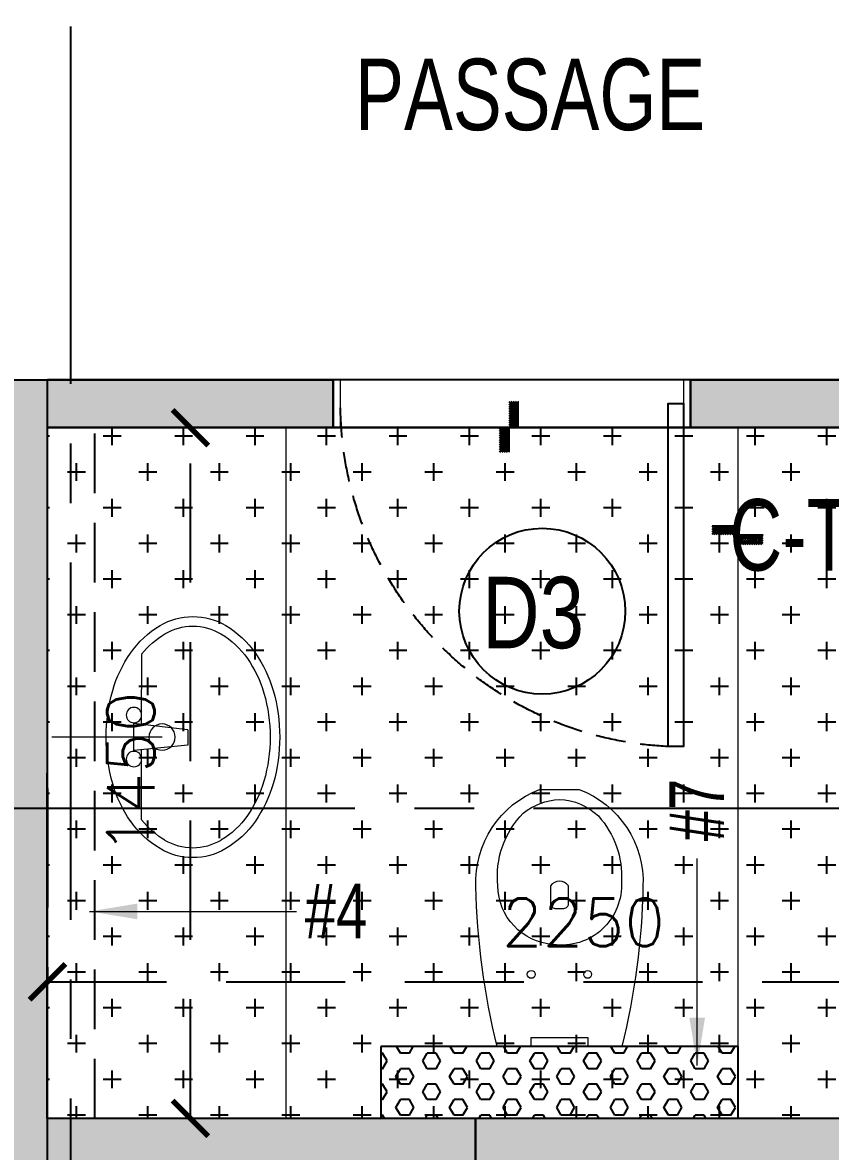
# Model space of a CAD drawing. Header units: millimetres. Extents: x 1180970 to 1231451, y -5737889 to -5695638.
# Drawn here: x 1209801 to 1211496, y -5707920 to -5705550 of the extents above; entities that cross this region are included whole.
import ezdxf
from ezdxf.enums import TextEntityAlignment as Align

# ---------------------------------------------------------------- set-up
doc = ezdxf.new("R2010")
doc.units = ezdxf.units.MM
doc.header["$LTSCALE"] = 1000
doc.header["$MEASUREMENT"] = 0
for name, pattern in [('2BHK-A - BACK$0$AUDIT_D_120904163729-0', [0]), ('2BHK-A - BACK$1$( Hidden )', [0.375, 0.25, -0.125]), ('2BHK-A - BACK$2$HIDDEN', [0.375, 0.25, -0.125]), ('AUDIT_D_120904163729-0', [0]), ('T8(T9 IS SIMILAR) - GROUND FLOOR - DIMENSION & TEXTING$0$HIDDEN', [0.375, 0.25, -0.125]), ('T8_REFUGE COLUMNS$0$CENTER2', [1.125, 0.75, -0.125, 0.125, -0.125])]:
    doc.linetypes.add(name, pattern=pattern)
doc.layers.get('0').update_dxf_attribs({"linetype": 'AUDIT_D_120904163729-0'})
for name, color, linetype in [('2BHK-A - BACK$0$A-HATCH -160', 251, '2BHK-A - BACK$0$AUDIT_D_120904163729-0'), ('2BHK-A - BACK$0$a-tile drop', 3, 'Continuous'), ('2BHK-A - BACK$0$APT PLANS-typ$0$TILEDROP', 3, 'Continuous'), ('2BHK-A - BACK$1$A-TOI SUNK 50MM', 8, 'Continuous'), ('2BHK-A - BACK$1$LEDGE WALL', 5, 'Continuous'), ('COL', 3, 'Continuous'), ('T8(T9 IS SIMILAR) - GROUND FLOOR - DIMENSION & TEXTING$0$A-DIMENSIONS', 2, 'T8(T9 IS SIMILAR) - GROUND FLOOR - DIMENSION & TEXTING$0$HIDDEN'), ('T8(T9 IS SIMILAR) - GROUND FLOOR - DIMENSION & TEXTING$0$a-window-no', 125, 'Continuous'), ('T8_REFUGE COLUMNS$0$A-CENTERLINE', 193, 'T8_REFUGE COLUMNS$0$CENTER2'), ('T8_REFUGE COLUMNS$0$A-RCC COLS', 3, 'Continuous')]:
    doc.layers.add(name, color=color, linetype=linetype)
for name, color, linetype, lineweight in [('2BHK-A - BACK$1$A-WALL- 160', 6, 'Continuous', 30), ('2BHK-A - BACK$2$a-TOI-fixtures', 251, 'Continuous', 0), ('D&W', 8, 'Continuous', 25), ('T8(T9 IS SIMILAR) - GROUND FLOOR - DIMENSION & TEXTING$0$a-Text', 4, 'Continuous', 0), ('T8(T9 IS SIMILAR) - GROUND FLOOR - DIMENSION & TEXTING$0$R0-18-10-2014-T1-1st Podium Floor Plan$0$Text', 2, 'Continuous', 0), ('T8(T9 IS SIMILAR) - GROUND FLOOR$0$D&W', 8, 'Continuous', 25)]:
    doc.layers.add(name, color=color, linetype=linetype, lineweight=lineweight)
doc.layers.add('T8_REFUGE COLUMNS$0$COL-HATCH', color=7, linetype='Continuous', lineweight=25, true_color=0xa3a3a3)
doc.styles.add('T8(T9 IS SIMILAR) - GROUND FLOOR - DIMENSION & TEXTING$0$ARIAL ARROW', font='swisscl.ttf')
doc.styles.add('T8(T9 IS SIMILAR) - GROUND FLOOR - DIMENSION & TEXTING$0$LODHA STANDERD', font='sanss___.ttf')
doc.styles.add('T8(T9 IS SIMILAR) - GROUND FLOOR - DIMENSION & TEXTING$0$Romans 1', font='romans.shx', dxfattribs={"height": 100})
doc.styles.add('T8(T9 IS SIMILAR) - GROUND FLOOR - DIMENSION & TEXTING$0$Tahoma', font='tahoma.ttf')
doc.dimstyles.new('T8(T9 IS SIMILAR) - GROUND FLOOR - DIMENSION & TEXTING$0$ALPINE S', dxfattribs={"dimscale": 0, "dimtxt": 100, "dimasz": 75, "dimexe": 0, "dimexo": 0, "dimgap": 75, "dimtad": 1, "dimdec": 0, "dimzin": 0, "dimdsep": 46, "dimtxsty": 'T8(T9 IS SIMILAR) - GROUND FLOOR - DIMENSION & TEXTING$0$Romans 1', "dimblk": 'T8(T9 IS SIMILAR) - GROUND FLOOR - DIMENSION & TEXTING$0$_ArchTick', "dimcen": 0.09, "dimclrd": 256, "dimclre": 256, "dimclrt": 7, "dimadec": 0, "dimazin": 0, "dimtfac": 1, "dimtdec": 0, "dimtofl": 0, "dimtmove": 1, "dimatfit": 0, "dimldrblk": 'T8(T9 IS SIMILAR) - GROUND FLOOR - DIMENSION & TEXTING$0$_Open90', "dimfxl": 1, "dimtolj": 1, "dimtzin": 0, "dimarcsym": 0})
doc.dimstyles.new('T8(T9 IS SIMILAR) - GROUND FLOOR - DIMENSION & TEXTING$0$SAMATA STD', dxfattribs={"dimtxt": 100, "dimasz": 50, "dimexe": 50, "dimexo": 50, "dimgap": 10, "dimtad": 0, "dimdec": 0, "dimrnd": 5, "dimzin": 0, "dimdsep": 46, "dimtxsty": 'T8(T9 IS SIMILAR) - GROUND FLOOR - DIMENSION & TEXTING$0$Tahoma', "dimblk": 'T8(T9 IS SIMILAR) - GROUND FLOOR - DIMENSION & TEXTING$0$_Origin2', "dimcen": -50, "dimdle": 50, "dimclrd": 7, "dimclre": 7, "dimclrt": 7, "dimadec": 0, "dimazin": 0, "dimtfac": 1, "dimtdec": 0, "dimtmove": 1, "dimatfit": 3, "dimfxl": 150, "dimtfill": 1, "dimtolj": 1, "dimtzin": 0, "dimlwd": -1, "dimlwe": -1, "dimarcsym": 0})

# ---------------------------------------------------------------- blocks, each defined once
blk = doc.blocks.new('2BHK-A - BACK$0$TILE DROP -x')
at = {"layer": '2BHK-A - BACK$0$APT PLANS-typ$0$TILEDROP'}
h = blk.add_hatch(dxfattribs=at)
h.set_pattern_fill('ACET-2D-ANSI31', color=8, scale=27, angle=90, style=0)
h.set_pattern_definition([(135, (583590.9237, -2384968.1492), (-2.3864853865, -2.3864853865), [])])
h.paths.add_polyline_path([(-58303, -19205.9), (-58303, -19151.2), (-58284.2, -19151.2), (-58284.2, -19205.9)])
edge = h.paths.add_edge_path()
edge.add_line((-58303, -19258.5), (-58323.9, -19258.5))
edge.add_line((-58303, -19205.9), (-58303, -19258.5))
edge.add_line((-58323.7, -19205.9), (-58303, -19205.9))
edge.add_line((-58323.7, -19258.5), (-58323.7, -19205.9))
at = {"layer": '2BHK-A - BACK$0$APT PLANS-typ$0$TILEDROP', "color": 1}
blk.add_line((-58252, -19205.9), (-58336, -19205.9), dxfattribs=at)
at = {"layer": '2BHK-A - BACK$0$APT PLANS-typ$0$TILEDROP', "color": 20, "const_width": 3}
for points in [[(-58284.2, -19205.9), (-58284.2, -19151.2)], [(-58303, -19258.5), (-58303, -19205.9)], [(-58303, -19205.9), (-58284.2, -19205.9)]]:
    blk.add_lwpolyline(points, dxfattribs=at)
blk = doc.blocks.new('2BHK-A - BACK$0$WB1')
at = {"color": 0, "linetype": 'ByBlock', "ltscale": 1000}
for p, q in [((190074.4, -1779394.5), (190063, -1779507.9)), ((190106.8, -1779394.5), (190119.9, -1779507.9)), ((189917.5, -1779491.7), (190064.6, -1779491.7)), ((190118, -1779491.7), (190265.4, -1779491.7)), ((190061.5, -1779507.9), (190121.4, -1779507.9))]:
    blk.add_line(p, q, dxfattribs=at)
at = {"color": 0, "linetype": 'ByBlock'}
blk.add_line((190106.8, -1779394.5), (190074.4, -1779394.5), dxfattribs=at)
for centre, major_axis, start_param, end_param in [((190067.1, -1779471.3), (-69.6, 256.7), 0.015739, 0.342992), ((190091.4, -1779555.7), (-92.6, 341.5), 6.018375, 6.298924), ((190091.4, -1779555.7), (-87.3, 322), 6.018375, 6.298924), ((190091.4, -1779555.7), (-92.6, 341.5), 5.737826, 6.018375), ((190091.4, -1779555.7), (-87.3, 322), 5.737826, 6.018375), ((190115.8, -1779471.3), (-69.6, 256.7), 5.410573, 5.737826), ((190067.1, -1779471.3), (-64.3, 237.2), 0.015739, 0.342992), ((190115.8, -1779471.3), (-64.3, 237.2), 5.410573, 5.737826), ((190030, -1779417.8), (-52.6, 193.9), 0.342992, 0.768932), ((190030, -1779417.8), (-47.3, 174.4), 0.342992, 0.768932), ((190152.9, -1779417.8), (-47.3, 174.4), 4.984633, 5.410573), ((190152.9, -1779417.8), (-52.6, 193.9), 4.984633, 5.410573), ((189973.2, -1779384.1), (-35.3, 130.2), 0.768932, 1.305986), ((190209.6, -1779384.1), (-35.3, 130.2), 4.447579, 4.984633), ((189973.2, -1779384.1), (-30, 110.7), 0.768932, 1.305986), ((190209.6, -1779384.1), (-30, 110.7), 4.447579, 4.984633), ((189973.2, -1779384.1), (-35.3, 130.2), 1.305986, 1.84304), ((189973.2, -1779384.1), (-30, 110.7), 1.305986, 1.84304), ((190209.6, -1779384.1), (-30, 110.7), 3.910525, 4.447579), ((190209.6, -1779384.1), (-35.3, 130.2), 3.910525, 4.447579), ((190030, -1779350.3), (-52.6, 193.9), 1.84304, 2.268981), ((190030, -1779350.3), (-47.3, 174.4), 1.84304, 2.20494), ((190152.9, -1779350.3), (-47.3, 174.4), 3.548625, 3.910525), ((190152.9, -1779350.3), (-52.6, 193.9), 3.484585, 3.910525), ((190045.3, -1779507.9), (-4.2, 15.6), 6.018375, 12.30156), ((190137.6, -1779507.9), (-4.2, 15.6), 6.018375, 12.30156), ((190067.1, -1779296.9), (-69.6, 256.7), 2.268981, 2.596234), ((190115.8, -1779296.9), (-69.6, 256.7), 3.157331, 3.484585), ((190091.4, -1779212.5), (-92.6, 341.5), 2.596234, 2.876783), ((190091.4, -1779212.5), (-92.6, 341.5), 2.876783, 3.157331)]:
    blk.add_ellipse(centre, major_axis=major_axis, ratio=1, start_param=start_param, end_param=end_param, dxfattribs=at)
blk = doc.blocks.new('2BHK-A - BACK$0$EWC 1-flat-3')
at = {"color": 0, "linetype": 'ByBlock', "ltscale": 1.5}
blk.add_line((130.9, 0), (-130.9, 0), dxfattribs=at)
for points in [[(-130.9, 0, -0.055103), (-175.3, 336.2, -0.321827), (-41.6, 540), (41.6, 540, -0.321827), (175.3, 336.2, -0.055103), (130.9, 0, -27.681239)], [(-13.2, 214.3, -0.391448), (-129.3, 337.7, -0.224585), (-76.1, 489.9, -0.160675), (0, 518.7, -0.183016), (81.6, 484.1, -0.201424), (130, 346.4, -0.474507), (-13.2, 214.3, -2.927417)], [(-9.5, 290.2), (9.5, 290.2, 0.414214), (18.9, 299.7), (18.9, 337.6, 0.5), (-18.9, 337.6), (-18.9, 299.7, 0.414214), (-9.5, 290.2, 0.530498)]]:
    blk.add_lwpolyline(points, format="xyb", dxfattribs=at)
at = {"color": 0, "linetype": 'ByBlock'}
blk.add_lwpolyline([(-59.2, 0), (-59.2, 18.9), (59.2, 18.9), (59.2, 0)], close=True, dxfattribs=at)
at = {"color": 0, "linetype": 'ByBlock', "ltscale": 1.5}
for centre in [(-59.2, 151.6), (59.2, 151.6)]:
    blk.add_circle(centre, 8.31, dxfattribs=at)
blk = doc.blocks.new('2BHK-A - BACK')
at = {"layer": '2BHK-A - BACK$0$A-HATCH -160', "linetype": 'ByBlock'}
h = blk.add_hatch(dxfattribs=at)
h.set_pattern_fill('ZIGZAG', color=256, scale=250)
h.set_pattern_definition([(9e-15, (-0.22, 0.45), (31.25, 31.25), [31.25, -31.25]), (90, (31.03, 0.45), (-31.25, 31.25), [31.25, -31.25])])
h.paths.add_polyline_path([(1196642.1, -5706299.9), (1198342.2, -5706299.9), (1198342.2, -5706399.9), (1196642.1, -5706399.9)])
h.paths.add_polyline_path([(1199382.6, -5705299.9), (1199382.6, -5705199.9), (1201592.2, -5705199.9), (1201592.2, -5705299.9), (1200442.1, -5705299.9), (1200442.1, -5705399.9), (1200342.1, -5705399.9), (1200342.1, -5705299.9)])
h.paths.add_polyline_path([(1200442.1, -5706399.9), (1201341.8, -5706399.9), (1201341.8, -5706299.9), (1200442.1, -5706299.9)])
h.paths.add_polyline_path([(1202091.8, -5706299.9), (1202691.8, -5706299.9), (1202691.8, -5706399.9), (1202091.8, -5706399.9)])
h.paths.add_polyline_path([(1204892.1, -5708749.5), (1204992.1, -5708749.5), (1204992.1, -5707999.9), (1204892.1, -5707999.9)])
h.paths.add_polyline_path([(1204892.1, -5709649.5), (1204992.1, -5709649.5), (1204992.1, -5710549.5), (1204892.1, -5710549.5)])
h.paths.add_polyline_path([(1200142, -5708600.5), (1200257, -5708600.5), (1200257.1, -5708700.5), (1200042, -5708700.5), (1200042, -5708099.9), (1200142, -5708099.9)])
h.paths.add_polyline_path([(1202792.1, -5701189.9), (1203427.1, -5701189.9), (1203427.1, -5701089.9), (1202792.1, -5701089.9)])
h = blk.add_hatch(dxfattribs=at)
h.set_pattern_fill('HEX', color=256, scale=150)
h.paths.add_polyline_path([(1201792.1, -5707850.3), (1201992.1, -5707850.3), (1201992.1, -5707699.6), (1201242.1, -5707699.6), (1201242.1, -5707849.9), (1201792.1, -5707849.9)])
at = {"layer": '2BHK-A - BACK$1$A-TOI SUNK 50MM'}
h = blk.add_hatch(dxfattribs=at)
h.set_pattern_fill('CROSS', color=256, scale=300, style=0)
h.set_pattern_definition([(9e-15, (54492.616, 14881.46), (75, 75), [37.5, -112.5]), (90, (54511.366, 14862.71), (-75, 75), [37.5, -112.5])])
h.paths.add_polyline_path([(1196642.1, -5706399.9), (1199092.2, -5706399.9), (1199092.2, -5707849.9), (1196642.1, -5707849.9)])
h.paths.add_polyline_path([(1202691.8, -5706399.9), (1200442.1, -5706399.9), (1200442.1, -5707850.3), (1202692.3, -5707850.3)])
at = {"elevation": 0.6}
blk.add_lwpolyline([(1201356.8, -5706349.9), (1201356.8, -5707069.9), (1201389, -5707069.9), (1201389, -5706349.9)], close=True, dxfattribs=at)
at = {"color": 0, "linetype": '2BHK-A - BACK$1$( Hidden )', "ltscale": 0.25}
blk.add_arc((1201355.7, -5706349.4, 0.6), 721.1, 272.373, 359.9653, dxfattribs=at)
at = {"layer": '2BHK-A - BACK$1$A-TOI SUNK 50MM'}
for p, q in [((1201341.8, -5706299.9), (1202091.8, -5706299.9)), ((1201341.8, -5706399.9), (1202091.8, -5706399.9))]:
    blk.add_line(p, q, dxfattribs=at)
blk.add_lwpolyline([(1202691.8, -5706399.9), (1200442.1, -5706399.9), (1200442.1, -5707850.3), (1202692.3, -5707850.3)], close=True, dxfattribs=at)
at = {"layer": '2BHK-A - BACK$1$A-WALL- 160', "linetype": 'ByBlock'}
for p, q in [((1200282.1, -5706299.9), (1201341.8, -5706299.9)), ((1201341.8, -5706299.9), (1201341.8, -5706399.9)), ((1202091.8, -5706299.9), (1202691.8, -5706299.9)), ((1202091.8, -5706299.9), (1202091.8, -5706399.9)), ((1200442.1, -5706399.9), (1201341.8, -5706399.9)), ((1202091.8, -5706399.9), (1202691.8, -5706399.9))]:
    blk.add_line(p, q, dxfattribs=at)
at = {"layer": '2BHK-A - BACK$1$LEDGE WALL', "linetype": '2BHK-A - BACK$2$HIDDEN', "ltscale": 0.5}
blk.add_line((1202592.3, -5707850.3), (1202592.3, -5706399.9), dxfattribs=at)
at = {"layer": '2BHK-A - BACK$1$LEDGE WALL'}
blk.add_lwpolyline([(1201992.1, -5707699.6), (1201992.1, -5707850.3), (1201242.1, -5707849.9), (1201242.1, -5707699.6)], close=True, dxfattribs=at)
at = {"layer": '2BHK-A - BACK$2$a-TOI-fixtures', "color": 1}
for p, q in [((1201341.8, -5706299.9), (1202091.8, -5706299.9)), ((1201242.1, -5707799.6), (1201242.1, -5706399.9)), ((1201341.8, -5706399.9), (1202091.8, -5706399.9)), ((1202191.5, -5706399.9), (1202191.5, -5707850.3))]:
    blk.add_line(p, q, dxfattribs=at)
at = {"layer": '2BHK-A - BACK$2$a-TOI-fixtures', "extrusion": (-3.53358e-09, -2.53027e-07, 1)}
blk.add_line((1202451.2, -5707049.9), (1202682.8, -5707049.8, 0), dxfattribs=at)
at = {"layer": '2BHK-A - BACK$2$a-TOI-fixtures', "color": 1, "elevation": 0.6}
for points in [[(1201341.8, -5706399.9), (1201341.8, -5706299.9), (1201356.8, -5706299.9), (1201356.8, -5706399.9)], [(1202076.8, -5706399.9), (1202076.8, -5706299.9), (1202091.8, -5706299.9), (1202091.8, -5706399.9)]]:
    blk.add_lwpolyline(points, close=True, dxfattribs=at)
at = {"layer": '2BHK-A - BACK$2$a-TOI-fixtures', "extrusion": (-3.53358e-09, -2.53027e-07, 1)}
blk.add_circle((1202451.2, -5707049.9, 1.4), 27.5, dxfattribs=at)
at = {"layer": '2BHK-A - BACK$0$a-tile drop'}
for p, xscale, rotation in [((1143419.4, -5687194.3), -1, 0.0003204097976848), ((1220447.6, -5648321.8), -0.9999999999999998, 270.0003204097974)]:
    blk.add_blockref('2BHK-A - BACK$0$TILE DROP -x', p, dxfattribs=dict(at, xscale=xscale, rotation=rotation))
at = {"layer": '2BHK-A - BACK$2$a-TOI-fixtures', "rotation": 90.00828808660657}
blk.add_blockref('2BHK-A - BACK$0$WB1', (-576970.1, -5897398.7, 0), dxfattribs=at)
at = {"layer": '2BHK-A - BACK$2$a-TOI-fixtures', "extrusion": (0, 0, -1), "zscale": -1}
blk.add_blockref('2BHK-A - BACK$0$EWC 1-flat-3', (-1201617.1, -5707699.6), dxfattribs=at)
blk = doc.blocks.new('T8_REFUGE COLUMNS')
at = {"layer": 'T8_REFUGE COLUMNS$0$COL-HATCH', "linetype": 'ByBlock'}
h = blk.add_hatch(color=256, dxfattribs=at)
h.dxf.hatch_style = 1
h.paths.add_polyline_path([(1209602.1, -5706299.9), (1209852.1, -5706299.9), (1209852.1, -5708099.9), (1209602.1, -5708099.9)])
h = blk.add_hatch(color=256, dxfattribs=at)
h.dxf.hatch_style = 1
h.paths.add_polyline_path([(1212262.1, -5708099.9), (1210752.1, -5708099.9), (1210752.1, -5707849.9), (1212262.1, -5707849.9)])
at = {"layer": 'T8_REFUGE COLUMNS$0$A-CENTERLINE'}
for p, q in [((1209902.1, -5728808.5), (1209902.1, -5698573.6)), ((1217248.2, -5707199.9), (1182156.9, -5707199.9))]:
    blk.add_line(p, q, dxfattribs=at)
at = {"layer": 'T8_REFUGE COLUMNS$0$A-RCC COLS', "linetype": 'ByBlock'}
for points in [[(1209602.1, -5706299.9), (1209852.1, -5706299.9), (1209852.1, -5708099.9), (1209602.1, -5708099.9)], [(1212262.1, -5708099.9), (1210752.1, -5708099.9), (1210752.1, -5707849.9), (1212262.1, -5707849.9)]]:
    blk.add_lwpolyline(points, close=True, dxfattribs=at)
blk = doc.blocks.new('T8(T9 IS SIMILAR) - GROUND FLOOR')
at = {"layer": 'T8(T9 IS SIMILAR) - GROUND FLOOR$0$D&W', "linetype": 'ByBlock'}
blk.add_blockref('T8_REFUGE COLUMNS', (0, 0), dxfattribs=at)
at = {"layer": 'T8(T9 IS SIMILAR) - GROUND FLOOR$0$D&W', "linetype": 'ByBlock', "xscale": -1}
blk.add_blockref('2BHK-A - BACK', (2412544.6, 0), dxfattribs=at)
blk = doc.blocks.new('T8(T9 IS SIMILAR) - GROUND FLOOR - DIMENSION & TEXTING$0$_ArchTick')
at = {"color": 0, "linetype": 'ByBlock', "const_width": 0.15}
blk.add_lwpolyline([(-0.5, -0.5), (0.5, 0.5)], dxfattribs=at)
blk = doc.blocks.new('*D592')
at = {"layer": 'T8(T9 IS SIMILAR) - GROUND FLOOR - DIMENSION & TEXTING$0$A-DIMENSIONS', "linetype": 'T8(T9 IS SIMILAR) - GROUND FLOOR - DIMENSION & TEXTING$0$HIDDEN', "lineweight": -2, "transparency": 16777216}
for p, q in [((1209852.8, -5707157.6), (1209852.8, -5707563.6)), ((1212102.6, -5707157.6), (1212102.6, -5707563.6))]:
    blk.add_line(p, q, dxfattribs=at)
at = {"layer": 'T8(T9 IS SIMILAR) - GROUND FLOOR - DIMENSION & TEXTING$0$A-DIMENSIONS', "lineweight": -2, "transparency": 16777216}
blk.add_line((1209852.8, -5707563.6), (1212102.6, -5707563.6), dxfattribs=at)
at = {"layer": 'T8(T9 IS SIMILAR) - GROUND FLOOR - DIMENSION & TEXTING$0$A-DIMENSIONS', "linetype": 'ByBlock', "lineweight": -2, "transparency": 16777216, "xscale": 75, "yscale": 75, "zscale": 75, "rotation": 180}
blk.add_blockref('T8(T9 IS SIMILAR) - GROUND FLOOR - DIMENSION & TEXTING$0$_ArchTick', (1209852.8, -5707563.6), dxfattribs=at)
at = {"layer": 'T8(T9 IS SIMILAR) - GROUND FLOOR - DIMENSION & TEXTING$0$A-DIMENSIONS', "linetype": 'ByBlock', "lineweight": -2, "transparency": 16777216, "xscale": 75, "yscale": 75, "zscale": 75}
blk.add_blockref('T8(T9 IS SIMILAR) - GROUND FLOOR - DIMENSION & TEXTING$0$_ArchTick', (1212102.6, -5707563.6), dxfattribs=at)
at = {"layer": 'T8(T9 IS SIMILAR) - GROUND FLOOR - DIMENSION & TEXTING$0$A-DIMENSIONS', "color": 7, "linetype": 'ByBlock', "transparency": 16777216, "insert": (1210977.7, -5707438.6), "char_height": 100, "attachment_point": 5, "style": 'T8(T9 IS SIMILAR) - GROUND FLOOR - DIMENSION & TEXTING$0$Romans 1'}
blk.add_mtext('\\A1;2250', dxfattribs=at)
blk = doc.blocks.new('T8(T9 IS SIMILAR) - GROUND FLOOR - DIMENSION & TEXTING$0$_Open90')
at = {"color": 0, "linetype": 'ByBlock', "lineweight": -2}
for p, q in [((-0.5, 0.5), (0, 0)), ((0, 0), (-1, 0)), ((0, 0), (-0.5, -0.5))]:
    blk.add_line(p, q, dxfattribs=at)
blk = doc.blocks.new('*D593')
at = {"layer": 'T8(T9 IS SIMILAR) - GROUND FLOOR - DIMENSION & TEXTING$0$A-DIMENSIONS', "lineweight": -2, "transparency": 16777216}
blk.add_line((1210152.8, -5707850.3), (1210152.8, -5706400.7), dxfattribs=at)
at = {"layer": 'T8(T9 IS SIMILAR) - GROUND FLOOR - DIMENSION & TEXTING$0$A-DIMENSIONS', "linetype": 'ByBlock', "lineweight": -2, "transparency": 16777216, "xscale": 75, "yscale": 75, "zscale": 75}
for p, rotation in [((1210152.8, -5706400.7), 90), ((1210152.8, -5707850.3), 270)]:
    blk.add_blockref('T8(T9 IS SIMILAR) - GROUND FLOOR - DIMENSION & TEXTING$0$_ArchTick', p, dxfattribs=dict(at, rotation=rotation))
at = {"layer": 'T8(T9 IS SIMILAR) - GROUND FLOOR - DIMENSION & TEXTING$0$A-DIMENSIONS', "color": 7, "linetype": 'ByBlock', "transparency": 16777216, "insert": (1210027.8, -5707125.5), "char_height": 100, "attachment_point": 5, "rotation": 90, "style": 'T8(T9 IS SIMILAR) - GROUND FLOOR - DIMENSION & TEXTING$0$Romans 1'}
blk.add_mtext('\\A1;1450', dxfattribs=at)
blk = doc.blocks.new('T8(T9 IS SIMILAR) - GROUND FLOOR - DIMENSION & TEXTING$0$WINDOW TAG')
at = {"layer": 'T8(T9 IS SIMILAR) - GROUND FLOOR - DIMENSION & TEXTING$0$a-window-no'}
blk.add_circle((0, 0), 174.1, dxfattribs=at)
at = {"layer": 'T8(T9 IS SIMILAR) - GROUND FLOOR - DIMENSION & TEXTING$0$a-window-no', "style": 'T8(T9 IS SIMILAR) - GROUND FLOOR - DIMENSION & TEXTING$0$LODHA STANDERD'}
blk.add_attdef('WINDOW', text='', height=150, dxfattribs=at).set_placement((11.3, 2.8), align=Align.MIDDLE_CENTER)
blk = doc.blocks.new('T8(T9 IS SIMILAR) - GROUND FLOOR - DIMENSION & TEXTING$0$_Origin2')
at = {"color": 0, "linetype": 'ByBlock', "lineweight": -2}
blk.add_line((-0.5, 0), (-1, 0), dxfattribs=at)
for radius in [0.5, 0.25]:
    blk.add_circle((0, 0), radius, dxfattribs=at)
blk = doc.blocks.new('T8(T9 IS SIMILAR) - GROUND FLOOR - DIMENSION & TEXTING')
at = {"layer": 'T8(T9 IS SIMILAR) - GROUND FLOOR - DIMENSION & TEXTING$0$a-window-no'}
ref = blk.add_blockref('T8(T9 IS SIMILAR) - GROUND FLOOR - DIMENSION & TEXTING$0$WINDOW TAG', (1210891.4, -5706785.6, 1.1), dxfattribs=dict(at, rotation=180))
ref.add_attrib('WINDOW', 'D3', dxfattribs={"height": 150, "style": 'T8(T9 IS SIMILAR) - GROUND FLOOR - DIMENSION & TEXTING$0$LODHA STANDERD', "width": 0.8}).set_placement((1210872, -5706788.4, 1.1), align=Align.MIDDLE_CENTER)
at = {"layer": 'T8(T9 IS SIMILAR) - GROUND FLOOR - DIMENSION & TEXTING$0$a-Text', "style": 'T8(T9 IS SIMILAR) - GROUND FLOOR - DIMENSION & TEXTING$0$ARIAL ARROW'}
for s, p in [('PASSAGE', (1210498.6, -5705775.8)), ('C-TOILET', (1211284.2, -5706700.3))]:
    blk.add_text(s, height=150, dxfattribs=at).set_placement(p)
at = {"layer": 'T8(T9 IS SIMILAR) - GROUND FLOOR - DIMENSION & TEXTING$0$R0-18-10-2014-T1-1st Podium Floor Plan$0$Text', "linetype": 'ByBlock', "style": 'T8(T9 IS SIMILAR) - GROUND FLOOR - DIMENSION & TEXTING$0$ARIAL ARROW'}
blk.add_text('#7', height=114.75, rotation=90, dxfattribs=at).set_placement((1211272.8, -5707268.2, 0))
blk.add_text('#4', height=114.75, dxfattribs=at).set_placement((1210393.2, -5707472.1, 0))
at = {"layer": 'T8(T9 IS SIMILAR) - GROUND FLOOR - DIMENSION & TEXTING$0$A-DIMENSIONS', "linetype": 'ByBlock'}
dim = blk.add_linear_dim(base=(1210152.8, -5706400.7), p1=(1210152.8, -5707850.3), p2=(1210152.8, -5706400.7), angle=90, dimstyle='T8(T9 IS SIMILAR) - GROUND FLOOR - DIMENSION & TEXTING$0$ALPINE S', override={"dimscale": 1, "dimfxl": 5, "dimarcsym": 1}, dxfattribs=at)
dim.commit()
dim.dimension.update_dxf_attribs({"geometry": '*D593', "text_midpoint": (1210027.8, -5707125.5)})
dim = blk.add_linear_dim(base=(1212102.6, -5707563.6), p1=(1209852.8, -5707157.6), p2=(1212102.6, -5707157.6), dimstyle='T8(T9 IS SIMILAR) - GROUND FLOOR - DIMENSION & TEXTING$0$ALPINE S', override={"dimscale": 1, "dimfxl": 5, "dimarcsym": 1}, dxfattribs=at)
dim.commit()
dim.dimension.update_dxf_attribs({"geometry": '*D592', "text_midpoint": (1210977.7, -5707438.6)})
at = {"layer": 'T8(T9 IS SIMILAR) - GROUND FLOOR - DIMENSION & TEXTING$0$R0-18-10-2014-T1-1st Podium Floor Plan$0$Text'}
for points in [[(1211216.6, -5707739.1), (1211216.6, -5707413.6), (1211216.6, -5707305.1)], [(1209941.3, -5707415.9), (1210266.7, -5707415.9), (1210375.3, -5707415.9)]]:
    blk.add_leader(points, dimstyle='T8(T9 IS SIMILAR) - GROUND FLOOR - DIMENSION & TEXTING$0$SAMATA STD', override={"dimscale": 1, "dimasz": 100, "dimclrd": 2, "dimfxlon": 1, "dimarcsym": 1}, dxfattribs=at)

msp = doc.modelspace()

# ---------------------------------------------------------------- block references
at = {"linetype": 'ByBlock'}
msp.add_blockref('T8(T9 IS SIMILAR) - GROUND FLOOR', (0, 0), dxfattribs=at)

# ---------------------------------------------------------------- next in the draw order: block references
msp.add_blockref('T8(T9 IS SIMILAR) - GROUND FLOOR - DIMENSION & TEXTING', (0, 0), dxfattribs=at)

# ---------------------------------------------------------------- next in the draw order: hatches: boundary and pattern name
at = {"layer": 'D&W', "linetype": 'ByBlock'}
h = msp.add_hatch(color=256, dxfattribs=at)
h.dxf.hatch_style = 1
h.paths.add_polyline_path([(1210751.4, -5707850.8), (1209852.1, -5707850.3), (1209852.1, -5708099.9), (1210751.4, -5708100.4)])

# ---------------------------------------------------------------- next in the draw order: linework, layer by layer
at = {"layer": 'COL', "linetype": 'ByBlock'}
msp.add_lwpolyline([(1210751.4, -5707850.8), (1209852.1, -5707850.3), (1209852.1, -5708099.9), (1210751.4, -5708100.4)], close=True, dxfattribs=at)

doc.saveas('drawing.dxf')
